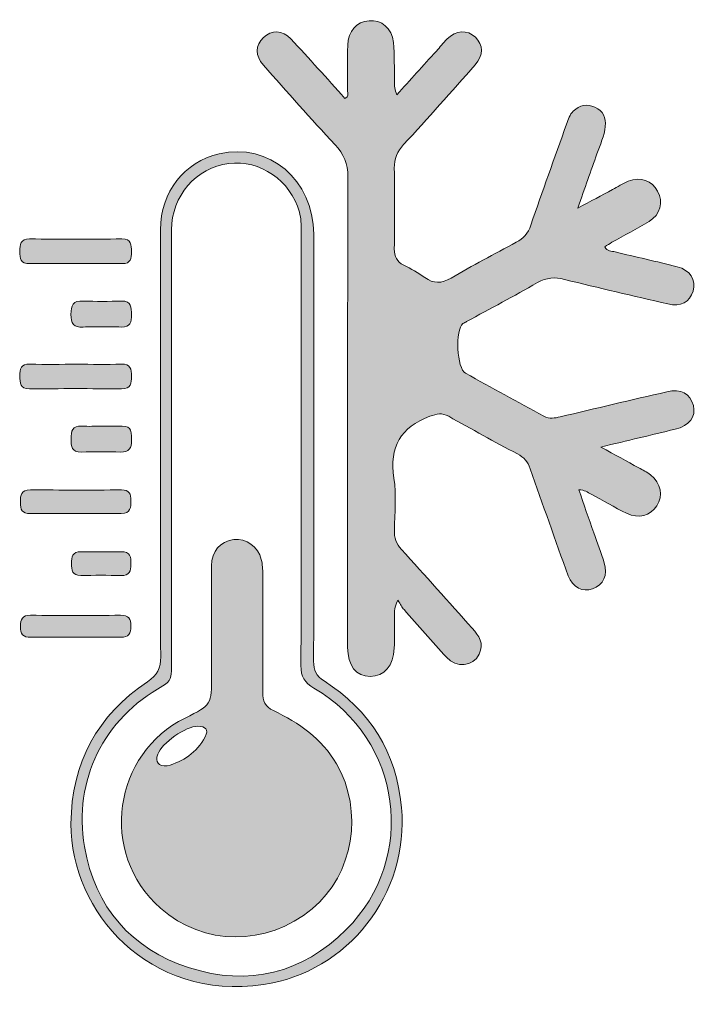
# Model space of a CAD drawing. Header units: inches. Extents: x 31.4 to 39.8, y -41.7 to -29.5.
import ezdxf

# ---------------------------------------------------------------- set-up
doc = ezdxf.new("R2010")
doc.units = ezdxf.units.IN
doc.header["$MEASUREMENT"] = 0
doc.layers.add('Слой 1', color=7, linetype='Continuous', lineweight=0)

# ---------------------------------------------------------------- blocks, each defined once
blk = doc.blocks.new('Block_0')
at = {"layer": 'Слой 1', "true_color": 0x000000, "transparency": 33554687}
h = blk.add_hatch(color=18, dxfattribs=at)
h.dxf.hatch_style = 2
edge = h.paths.add_edge_path()
edge.add_spline(control_points=[(38.583, -34.853), (38.764, -34.951), (38.91, -35.03), (39.055, -35.111), (39.105, -35.138), (39.157, -35.164), (39.201, -35.199), (39.334, -35.305), (39.362, -35.454), (39.279, -35.585), (39.203, -35.705), (39.05, -35.747), (38.905, -35.676), (38.755, -35.602), (38.611, -35.517), (38.463, -35.438), (38.421, -35.416), (38.383, -35.384), (38.311, -35.383), (38.374, -35.566), (38.435, -35.743), (38.496, -35.919), (38.54, -36.044), (38.587, -36.167), (38.627, -36.293), (38.674, -36.441), (38.616, -36.566), (38.482, -36.615), (38.362, -36.659), (38.232, -36.596), (38.18, -36.453), (38.019, -36.01), (37.862, -35.566), (37.708, -35.122), (37.679, -35.037), (37.631, -34.981), (37.551, -34.939), (37.264, -34.787), (36.978, -34.631), (36.695, -34.471), (36.612, -34.425), (36.548, -34.439), (36.462, -34.471), (36.097, -34.607), (35.955, -34.85), (36.015, -35.24), (36.048, -35.451), (36.024, -35.671), (36.02, -35.886), (36.018, -35.979), (36.042, -36.053), (36.107, -36.124), (36.404, -36.449), (36.695, -36.778), (36.988, -37.105), (37.072, -37.198), (37.137, -37.294), (37.074, -37.425), (36.997, -37.583), (36.791, -37.604), (36.666, -37.465), (36.49, -37.268), (36.315, -37.071), (36.14, -36.873), (36.114, -36.844), (36.097, -36.807), (36.065, -36.756), (36.004, -36.859), (36.024, -36.93), (36.022, -36.996), (36.018, -37.115), (36.024, -37.234), (36.019, -37.352), (36.012, -37.567), (35.893, -37.704), (35.72, -37.703), (35.546, -37.702), (35.44, -37.568), (35.44, -37.343), (35.439, -35.394), (35.438, -33.445), (35.443, -31.496), (35.443, -31.333), (35.393, -31.215), (35.283, -31.098), (34.981, -30.774), (34.688, -30.439), (34.393, -30.108), (34.291, -29.993), (34.293, -29.864), (34.394, -29.767), (34.493, -29.671), (34.629, -29.67), (34.733, -29.781), (34.961, -30.025), (35.183, -30.274), (35.407, -30.522), (35.457, -30.502), (35.438, -30.461), (35.439, -30.431), (35.441, -30.242), (35.437, -30.052), (35.441, -29.863), (35.446, -29.687), (35.551, -29.57), (35.707, -29.557), (35.86, -29.544), (35.989, -29.649), (36.008, -29.826), (36.025, -29.987), (36.018, -30.15), (36.021, -30.313), (36.022, -30.364), (36.021, -30.415), (36.052, -30.476), (36.215, -30.295), (36.379, -30.114), (36.542, -29.934), (36.586, -29.885), (36.628, -29.833), (36.674, -29.787), (36.788, -29.674), (36.925, -29.665), (37.026, -29.763), (37.125, -29.858), (37.129, -29.986), (37.025, -30.104), (36.731, -30.437), (36.436, -30.769), (36.135, -31.096), (36.055, -31.183), (36.017, -31.271), (36.019, -31.39), (36.025, -31.724), (36.024, -32.059), (36.019, -32.393), (36.018, -32.489), (36.051, -32.55), (36.136, -32.594), (36.226, -32.639), (36.317, -32.687), (36.398, -32.746), (36.509, -32.827), (36.605, -32.824), (36.724, -32.755), (36.989, -32.599), (37.262, -32.455), (37.533, -32.31), (37.623, -32.262), (37.681, -32.199), (37.715, -32.099), (37.858, -31.678), (38.01, -31.261), (38.158, -30.842), (38.179, -30.784), (38.198, -30.724), (38.243, -30.68), (38.321, -30.604), (38.414, -30.589), (38.511, -30.632), (38.613, -30.677), (38.65, -30.765), (38.64, -30.87), (38.628, -30.99), (38.575, -31.098), (38.536, -31.21), (38.463, -31.421), (38.387, -31.632), (38.298, -31.885), (38.464, -31.797), (38.596, -31.726), (38.728, -31.656), (38.794, -31.621), (38.857, -31.58), (38.926, -31.552), (39.078, -31.492), (39.222, -31.543), (39.29, -31.674), (39.363, -31.813), (39.325, -31.964), (39.183, -32.051), (39.033, -32.144), (38.877, -32.224), (38.723, -32.31), (38.693, -32.327), (38.665, -32.347), (38.634, -32.366), (38.664, -32.424), (38.718, -32.418), (38.762, -32.429), (39.018, -32.491), (39.276, -32.548), (39.532, -32.613), (39.696, -32.656), (39.771, -32.777), (39.731, -32.915), (39.691, -33.05), (39.575, -33.113), (39.417, -33.076), (38.989, -32.977), (38.56, -32.877), (38.134, -32.771), (38.012, -32.74), (37.909, -32.746), (37.796, -32.811), (37.507, -32.979), (37.211, -33.134), (36.918, -33.294), (36.902, -33.303), (36.886, -33.31), (36.872, -33.32), (36.773, -33.396), (36.795, -33.877), (36.905, -33.937), (37.228, -34.116), (37.554, -34.29), (37.877, -34.469), (37.947, -34.507), (38.012, -34.494), (38.081, -34.478), (38.522, -34.374), (38.963, -34.268), (39.404, -34.167), (39.58, -34.126), (39.698, -34.19), (39.734, -34.337), (39.769, -34.478), (39.686, -34.588), (39.507, -34.632), (39.213, -34.703), (38.918, -34.773), (38.583, -34.853)], knot_values=[0, 0, 0, 0, 1, 1, 1, 2, 2, 2, 3, 3, 3, 4, 4, 4, 5, 5, 5, 6, 6, 6, 7, 7, 7, 8, 8, 8, 9, 9, 9, 10, 10, 10, 11, 11, 11, 12, 12, 12, 13, 13, 13, 14, 14, 14, 15, 15, 15, 16, 16, 16, 17, 17, 17, 18, 18, 18, 19, 19, 19, 20, 20, 20, 21, 21, 21, 22, 22, 22, 23, 23, 23, 24, 24, 24, 25, 25, 25, 26, 26, 26, 27, 27, 27, 28, 28, 28, 29, 29, 29, 30, 30, 30, 31, 31, 31, 32, 32, 32, 33, 33, 33, 34, 34, 34, 35, 35, 35, 36, 36, 36, 37, 37, 37, 38, 38, 38, 39, 39, 39, 40, 40, 40, 41, 41, 41, 42, 42, 42, 43, 43, 43, 44, 44, 44, 45, 45, 45, 46, 46, 46, 47, 47, 47, 48, 48, 48, 49, 49, 49, 50, 50, 50, 51, 51, 51, 52, 52, 52, 53, 53, 53, 54, 54, 54, 55, 55, 55, 56, 56, 56, 57, 57, 57, 58, 58, 58, 59, 59, 59, 60, 60, 60, 61, 61, 61, 62, 62, 62, 63, 63, 63, 64, 64, 64, 65, 65, 65, 66, 66, 66, 67, 67, 67, 68, 68, 68, 69, 69, 69, 70, 70, 70, 71, 71, 71, 72, 72, 72, 73, 73, 73, 74, 74, 74, 75, 75, 75, 76, 76, 76, 77, 77, 77, 77], degree=3, periodic=0)
h = blk.add_hatch(color=18, dxfattribs=at)
h.dxf.hatch_style = 2
edge = h.paths.add_edge_path()
edge.add_spline(control_points=[(34.862, -34.849), (34.862, -33.956), (34.862, -33.063), (34.862, -32.17), (34.862, -32.091), (34.863, -32.012), (34.841, -31.934), (34.729, -31.541), (34.353, -31.281), (33.963, -31.331), (33.558, -31.383), (33.254, -31.733), (33.252, -32.154), (33.251, -32.611), (33.252, -33.069), (33.252, -33.526), (33.252, -34.886), (33.251, -36.245), (33.253, -37.605), (33.253, -37.697), (33.242, -37.768), (33.145, -37.821), (32.412, -38.224), (32.03, -38.99), (32.172, -39.817), (32.302, -40.572), (32.75, -41.089), (33.475, -41.322), (34.207, -41.556), (34.881, -41.39), (35.422, -40.848), (36.315, -39.953), (36.111, -38.487), (35.022, -37.848), (34.906, -37.78), (34.858, -37.706), (34.859, -37.568), (34.865, -36.662), (34.862, -35.755), (34.862, -34.849)], knot_values=[0, 0, 0, 0, 1, 1, 1, 2, 2, 2, 3, 3, 3, 4, 4, 4, 5, 5, 5, 6, 6, 6, 7, 7, 7, 8, 8, 8, 9, 9, 9, 10, 10, 10, 11, 11, 11, 12, 12, 12, 13, 13, 13, 13], degree=3, periodic=0)
edge = h.paths.add_edge_path()
edge.add_spline(control_points=[(35.019, -34.861), (35.019, -35.746), (35.021, -36.63), (35.017, -37.514), (35.016, -37.627), (35.05, -37.695), (35.149, -37.759), (35.719, -38.127), (36.046, -38.645), (36.109, -39.329), (36.208, -40.405), (35.439, -41.377), (34.393, -41.53), (32.969, -41.739), (32.001, -40.625), (32.004, -39.534), (32.007, -38.771), (32.332, -38.188), (32.954, -37.768), (33.077, -37.684), (33.118, -37.601), (33.118, -37.459), (33.114, -35.691), (33.114, -33.922), (33.116, -32.154), (33.116, -31.684), (33.409, -31.31), (33.845, -31.21), (34.465, -31.068), (35.015, -31.533), (35.018, -32.209), (35.022, -33.093), (35.019, -33.977), (35.019, -34.861)], knot_values=[0, 0, 0, 0, 1, 1, 1, 2, 2, 2, 3, 3, 3, 4, 4, 4, 5, 5, 5, 6, 6, 6, 7, 7, 7, 8, 8, 8, 9, 9, 9, 10, 10, 10, 11, 11, 11, 11], degree=3, periodic=0)
h = blk.add_hatch(color=18, dxfattribs=at)
h.dxf.hatch_style = 2
edge = h.paths.add_edge_path()
edge.add_spline(control_points=[(32.059, -32.573), (31.87, -32.573), (31.681, -32.569), (31.493, -32.575), (31.375, -32.579), (31.369, -32.511), (31.369, -32.423), (31.37, -32.338), (31.371, -32.266), (31.49, -32.268), (31.872, -32.271), (32.254, -32.271), (32.636, -32.268), (32.757, -32.267), (32.753, -32.344), (32.754, -32.427), (32.754, -32.507), (32.75, -32.577), (32.639, -32.574), (32.446, -32.57), (32.252, -32.573), (32.059, -32.573)], knot_values=[0, 0, 0, 0, 1, 1, 1, 2, 2, 2, 3, 3, 3, 4, 4, 4, 5, 5, 5, 6, 6, 6, 7, 7, 7, 7], degree=3, periodic=0)
h = blk.add_hatch(color=18, dxfattribs=at)
h.dxf.hatch_style = 2
edge = h.paths.add_edge_path()
edge.add_spline(control_points=[(32.379, -33.361), (32.304, -33.361), (32.229, -33.356), (32.154, -33.362), (32.036, -33.372), (32.004, -33.317), (32.004, -33.206), (32.003, -33.093), (32.028, -33.032), (32.157, -33.039), (32.315, -33.047), (32.474, -33.044), (32.632, -33.04), (32.76, -33.037), (32.753, -33.122), (32.754, -33.209), (32.756, -33.298), (32.744, -33.368), (32.629, -33.362), (32.546, -33.357), (32.462, -33.361), (32.379, -33.361)], knot_values=[0, 0, 0, 0, 1, 1, 1, 2, 2, 2, 3, 3, 3, 4, 4, 4, 5, 5, 5, 6, 6, 6, 7, 7, 7, 7], degree=3, periodic=0)
h = blk.add_hatch(color=18, dxfattribs=at)
h.dxf.hatch_style = 2
edge = h.paths.add_edge_path()
edge.add_spline(control_points=[(32.075, -33.825), (32.26, -33.825), (32.444, -33.829), (32.629, -33.823), (32.745, -33.819), (32.755, -33.885), (32.754, -33.974), (32.753, -34.059), (32.752, -34.131), (32.633, -34.13), (32.251, -34.127), (31.869, -34.127), (31.487, -34.13), (31.366, -34.131), (31.372, -34.055), (31.369, -33.972), (31.367, -33.881), (31.381, -33.819), (31.496, -33.823), (31.689, -33.829), (31.882, -33.825), (32.075, -33.825)], knot_values=[0, 0, 0, 0, 1, 1, 1, 2, 2, 2, 3, 3, 3, 4, 4, 4, 5, 5, 5, 6, 6, 6, 7, 7, 7, 7], degree=3, periodic=0)
h = blk.add_hatch(color=18, dxfattribs=at)
h.dxf.hatch_style = 2
edge = h.paths.add_edge_path()
edge.add_spline(control_points=[(32.389, -34.594), (32.455, -34.594), (32.521, -34.594), (32.587, -34.594), (32.745, -34.596), (32.752, -34.609), (32.755, -34.771), (32.756, -34.868), (32.727, -34.919), (32.621, -34.916), (32.458, -34.911), (32.296, -34.911), (32.133, -34.916), (32.008, -34.919), (32.006, -34.843), (32.005, -34.752), (32.004, -34.656), (32.018, -34.586), (32.139, -34.593), (32.222, -34.599), (32.306, -34.594), (32.389, -34.594)], knot_values=[0, 0, 0, 0, 1, 1, 1, 2, 2, 2, 3, 3, 3, 4, 4, 4, 5, 5, 5, 6, 6, 6, 7, 7, 7, 7], degree=3, periodic=0)
h = blk.add_hatch(color=18, dxfattribs=at)
h.dxf.hatch_style = 2
edge = h.paths.add_edge_path()
edge.add_spline(control_points=[(32.064, -35.679), (31.876, -35.679), (31.687, -35.676), (31.499, -35.68), (31.396, -35.682), (31.374, -35.628), (31.375, -35.539), (31.376, -35.451), (31.384, -35.384), (31.499, -35.385), (31.876, -35.388), (32.253, -35.388), (32.63, -35.386), (32.725, -35.385), (32.75, -35.434), (32.749, -35.518), (32.748, -35.602), (32.745, -35.679), (32.629, -35.679), (32.441, -35.678), (32.252, -35.678), (32.064, -35.678), (32.064, -35.679), (32.064, -35.679), (32.064, -35.679)], knot_values=[0, 0, 0, 0, 1, 1, 1, 2, 2, 2, 3, 3, 3, 4, 4, 4, 5, 5, 5, 6, 6, 6, 7, 7, 7, 8, 8, 8, 8], degree=3, periodic=0)
h = blk.add_hatch(color=18, dxfattribs=at)
h.dxf.hatch_style = 2
edge = h.paths.add_edge_path()
edge.add_spline(control_points=[(33.198, -38.814), (33.392, -38.76), (33.566, -38.651), (33.671, -38.453), (33.718, -38.363), (33.673, -38.322), (33.58, -38.321), (33.431, -38.32), (33.131, -38.529), (33.081, -38.67), (33.048, -38.764), (33.086, -38.821), (33.198, -38.814)], knot_values=[0, 0, 0, 0, 1, 1, 1, 2, 2, 2, 3, 3, 3, 4, 4, 4, 4], degree=3, periodic=0)
edge = h.paths.add_edge_path()
edge.add_spline(control_points=[(33.749, -37.121), (33.749, -36.857), (33.748, -36.593), (33.75, -36.329), (33.751, -36.147), (33.856, -36.026), (34.028, -36.002), (34.179, -35.982), (34.327, -36.087), (34.368, -36.252), (34.383, -36.31), (34.386, -36.373), (34.386, -36.434), (34.387, -36.923), (34.389, -37.411), (34.385, -37.899), (34.384, -38.009), (34.416, -38.077), (34.519, -38.127), (34.835, -38.28), (35.117, -38.472), (35.302, -38.788), (35.641, -39.371), (35.514, -40.165), (35.001, -40.588), (34.427, -41.061), (33.649, -41.053), (33.116, -40.582), (32.337, -39.894), (32.536, -38.653), (33.422, -38.219), (33.752, -38.058), (33.749, -38.052), (33.749, -37.689), (33.749, -37.499), (33.749, -37.31), (33.749, -37.121)], knot_values=[0, 0, 0, 0, 1, 1, 1, 2, 2, 2, 3, 3, 3, 4, 4, 4, 5, 5, 5, 6, 6, 6, 7, 7, 7, 8, 8, 8, 9, 9, 9, 10, 10, 10, 11, 11, 11, 12, 12, 12, 12], degree=3, periodic=0)
h = blk.add_hatch(color=18, dxfattribs=at)
h.dxf.hatch_style = 2
edge = h.paths.add_edge_path()
edge.add_spline(control_points=[(32.377, -36.155), (32.46, -36.155), (32.544, -36.159), (32.627, -36.155), (32.743, -36.149), (32.749, -36.222), (32.749, -36.309), (32.75, -36.396), (32.729, -36.452), (32.626, -36.449), (32.459, -36.445), (32.293, -36.445), (32.127, -36.449), (32.017, -36.451), (32.011, -36.382), (32.011, -36.301), (32.01, -36.219), (32.02, -36.151), (32.128, -36.155), (32.211, -36.158), (32.294, -36.155), (32.377, -36.155)], knot_values=[0, 0, 0, 0, 1, 1, 1, 2, 2, 2, 3, 3, 3, 4, 4, 4, 5, 5, 5, 6, 6, 6, 7, 7, 7, 7], degree=3, periodic=0)
h = blk.add_hatch(color=18, dxfattribs=at)
h.dxf.hatch_style = 2
edge = h.paths.add_edge_path()
edge.add_spline(control_points=[(32.057, -37.215), (31.873, -37.215), (31.689, -37.213), (31.505, -37.216), (31.407, -37.218), (31.374, -37.174), (31.375, -37.081), (31.375, -36.991), (31.401, -36.942), (31.501, -36.943), (31.874, -36.946), (32.247, -36.946), (32.619, -36.943), (32.718, -36.942), (32.75, -36.985), (32.749, -37.078), (32.749, -37.168), (32.724, -37.218), (32.623, -37.216), (32.434, -37.213), (32.246, -37.215), (32.057, -37.215)], knot_values=[0, 0, 0, 0, 1, 1, 1, 2, 2, 2, 3, 3, 3, 4, 4, 4, 5, 5, 5, 6, 6, 6, 7, 7, 7, 7], degree=3, periodic=0)
at = {"layer": 'Слой 1'}
for points, knots in [([(38.583, -34.853), (38.764, -34.951), (38.91, -35.03), (39.055, -35.111), (39.105, -35.138), (39.157, -35.164), (39.201, -35.199), (39.334, -35.305), (39.362, -35.454), (39.279, -35.585), (39.203, -35.705), (39.05, -35.747), (38.905, -35.676), (38.755, -35.602), (38.611, -35.517), (38.463, -35.438), (38.421, -35.416), (38.383, -35.384), (38.311, -35.383), (38.374, -35.566), (38.435, -35.743), (38.496, -35.919), (38.54, -36.044), (38.587, -36.167), (38.627, -36.293), (38.674, -36.441), (38.616, -36.566), (38.482, -36.615), (38.362, -36.659), (38.232, -36.596), (38.18, -36.453), (38.019, -36.01), (37.862, -35.566), (37.708, -35.122), (37.679, -35.037), (37.631, -34.981), (37.551, -34.939), (37.264, -34.787), (36.978, -34.631), (36.695, -34.471), (36.612, -34.425), (36.548, -34.439), (36.462, -34.471), (36.097, -34.607), (35.955, -34.85), (36.015, -35.24), (36.048, -35.451), (36.024, -35.671), (36.02, -35.886), (36.018, -35.979), (36.042, -36.053), (36.107, -36.124), (36.404, -36.449), (36.695, -36.778), (36.988, -37.105), (37.072, -37.198), (37.137, -37.294), (37.074, -37.425), (36.997, -37.583), (36.791, -37.604), (36.666, -37.465), (36.49, -37.268), (36.315, -37.071), (36.14, -36.873), (36.114, -36.844), (36.097, -36.807), (36.065, -36.756), (36.004, -36.859), (36.024, -36.93), (36.022, -36.996), (36.018, -37.115), (36.024, -37.234), (36.019, -37.352), (36.012, -37.567), (35.893, -37.704), (35.72, -37.703), (35.546, -37.702), (35.44, -37.568), (35.44, -37.343), (35.439, -35.394), (35.438, -33.445), (35.443, -31.496), (35.443, -31.333), (35.393, -31.215), (35.283, -31.098), (34.981, -30.774), (34.688, -30.439), (34.393, -30.108), (34.291, -29.993), (34.293, -29.864), (34.394, -29.767), (34.493, -29.671), (34.629, -29.67), (34.733, -29.781), (34.961, -30.025), (35.183, -30.274), (35.407, -30.522), (35.457, -30.502), (35.438, -30.461), (35.439, -30.431), (35.441, -30.242), (35.437, -30.052), (35.441, -29.863), (35.446, -29.687), (35.551, -29.57), (35.707, -29.557), (35.86, -29.544), (35.989, -29.649), (36.008, -29.826), (36.025, -29.987), (36.018, -30.15), (36.021, -30.313), (36.022, -30.364), (36.021, -30.415), (36.052, -30.476), (36.215, -30.295), (36.379, -30.114), (36.542, -29.934), (36.586, -29.885), (36.628, -29.833), (36.674, -29.787), (36.788, -29.674), (36.925, -29.665), (37.026, -29.763), (37.125, -29.858), (37.129, -29.986), (37.025, -30.104), (36.731, -30.437), (36.436, -30.769), (36.135, -31.096), (36.055, -31.183), (36.017, -31.271), (36.019, -31.39), (36.025, -31.724), (36.024, -32.059), (36.019, -32.393), (36.018, -32.489), (36.051, -32.55), (36.136, -32.594), (36.226, -32.639), (36.317, -32.687), (36.398, -32.746), (36.509, -32.827), (36.605, -32.824), (36.724, -32.755), (36.989, -32.599), (37.262, -32.455), (37.533, -32.31), (37.623, -32.262), (37.681, -32.199), (37.715, -32.099), (37.858, -31.678), (38.01, -31.261), (38.158, -30.842), (38.179, -30.784), (38.198, -30.724), (38.243, -30.68), (38.321, -30.604), (38.414, -30.589), (38.511, -30.632), (38.613, -30.677), (38.65, -30.765), (38.64, -30.87), (38.628, -30.99), (38.575, -31.098), (38.536, -31.21), (38.463, -31.421), (38.387, -31.632), (38.298, -31.885), (38.464, -31.797), (38.596, -31.726), (38.728, -31.656), (38.794, -31.621), (38.857, -31.58), (38.926, -31.552), (39.078, -31.492), (39.222, -31.543), (39.29, -31.674), (39.363, -31.813), (39.325, -31.964), (39.183, -32.051), (39.033, -32.144), (38.877, -32.224), (38.723, -32.31), (38.693, -32.327), (38.665, -32.347), (38.634, -32.366), (38.664, -32.424), (38.718, -32.418), (38.762, -32.429), (39.018, -32.491), (39.276, -32.548), (39.532, -32.613), (39.696, -32.656), (39.771, -32.777), (39.731, -32.915), (39.691, -33.05), (39.575, -33.113), (39.417, -33.076), (38.989, -32.977), (38.56, -32.877), (38.134, -32.771), (38.012, -32.74), (37.909, -32.746), (37.796, -32.811), (37.507, -32.979), (37.211, -33.134), (36.918, -33.294), (36.902, -33.303), (36.886, -33.31), (36.872, -33.32), (36.773, -33.396), (36.795, -33.877), (36.905, -33.937), (37.228, -34.116), (37.554, -34.29), (37.877, -34.469), (37.947, -34.507), (38.012, -34.494), (38.081, -34.478), (38.522, -34.374), (38.963, -34.268), (39.404, -34.167), (39.58, -34.126), (39.698, -34.19), (39.734, -34.337), (39.769, -34.478), (39.686, -34.588), (39.507, -34.632), (39.213, -34.703), (38.918, -34.773), (38.583, -34.853)], [0, 0, 0, 0, 1, 1, 1, 2, 2, 2, 3, 3, 3, 4, 4, 4, 5, 5, 5, 6, 6, 6, 7, 7, 7, 8, 8, 8, 9, 9, 9, 10, 10, 10, 11, 11, 11, 12, 12, 12, 13, 13, 13, 14, 14, 14, 15, 15, 15, 16, 16, 16, 17, 17, 17, 18, 18, 18, 19, 19, 19, 20, 20, 20, 21, 21, 21, 22, 22, 22, 23, 23, 23, 24, 24, 24, 25, 25, 25, 26, 26, 26, 27, 27, 27, 28, 28, 28, 29, 29, 29, 30, 30, 30, 31, 31, 31, 32, 32, 32, 33, 33, 33, 34, 34, 34, 35, 35, 35, 36, 36, 36, 37, 37, 37, 38, 38, 38, 39, 39, 39, 40, 40, 40, 41, 41, 41, 42, 42, 42, 43, 43, 43, 44, 44, 44, 45, 45, 45, 46, 46, 46, 47, 47, 47, 48, 48, 48, 49, 49, 49, 50, 50, 50, 51, 51, 51, 52, 52, 52, 53, 53, 53, 54, 54, 54, 55, 55, 55, 56, 56, 56, 57, 57, 57, 58, 58, 58, 59, 59, 59, 60, 60, 60, 61, 61, 61, 62, 62, 62, 63, 63, 63, 64, 64, 64, 65, 65, 65, 66, 66, 66, 67, 67, 67, 68, 68, 68, 69, 69, 69, 70, 70, 70, 71, 71, 71, 72, 72, 72, 73, 73, 73, 74, 74, 74, 75, 75, 75, 76, 76, 76, 77, 77, 77, 77]), ([(35.019, -34.861), (35.019, -35.746), (35.021, -36.63), (35.017, -37.514), (35.016, -37.627), (35.05, -37.695), (35.149, -37.759), (35.719, -38.127), (36.046, -38.645), (36.109, -39.329), (36.208, -40.405), (35.439, -41.377), (34.393, -41.53), (32.969, -41.739), (32.001, -40.625), (32.004, -39.534), (32.007, -38.771), (32.332, -38.188), (32.954, -37.768), (33.077, -37.684), (33.118, -37.601), (33.118, -37.459), (33.114, -35.691), (33.114, -33.922), (33.116, -32.154), (33.116, -31.684), (33.409, -31.31), (33.845, -31.21), (34.465, -31.068), (35.015, -31.533), (35.018, -32.209), (35.022, -33.093), (35.019, -33.977), (35.019, -34.861)], [0, 0, 0, 0, 1, 1, 1, 2, 2, 2, 3, 3, 3, 4, 4, 4, 5, 5, 5, 6, 6, 6, 7, 7, 7, 8, 8, 8, 9, 9, 9, 10, 10, 10, 11, 11, 11, 11]), ([(34.862, -34.849), (34.862, -33.956), (34.862, -33.063), (34.862, -32.17), (34.862, -32.091), (34.863, -32.012), (34.841, -31.934), (34.729, -31.541), (34.353, -31.281), (33.963, -31.331), (33.558, -31.383), (33.254, -31.733), (33.252, -32.154), (33.251, -32.611), (33.252, -33.069), (33.252, -33.526), (33.252, -34.886), (33.251, -36.245), (33.253, -37.605), (33.253, -37.697), (33.242, -37.768), (33.145, -37.821), (32.412, -38.224), (32.03, -38.99), (32.172, -39.817), (32.302, -40.572), (32.75, -41.089), (33.475, -41.322), (34.207, -41.556), (34.881, -41.39), (35.422, -40.848), (36.315, -39.953), (36.111, -38.487), (35.022, -37.848), (34.906, -37.78), (34.858, -37.706), (34.859, -37.568), (34.865, -36.662), (34.862, -35.755), (34.862, -34.849)], [0, 0, 0, 0, 1, 1, 1, 2, 2, 2, 3, 3, 3, 4, 4, 4, 5, 5, 5, 6, 6, 6, 7, 7, 7, 8, 8, 8, 9, 9, 9, 10, 10, 10, 11, 11, 11, 12, 12, 12, 13, 13, 13, 13]), ([(32.059, -32.573), (31.87, -32.573), (31.681, -32.569), (31.493, -32.575), (31.375, -32.579), (31.369, -32.511), (31.369, -32.423), (31.37, -32.338), (31.371, -32.266), (31.49, -32.268), (31.872, -32.271), (32.254, -32.271), (32.636, -32.268), (32.757, -32.267), (32.753, -32.344), (32.754, -32.427), (32.754, -32.507), (32.75, -32.577), (32.639, -32.574), (32.446, -32.57), (32.252, -32.573), (32.059, -32.573)], [0, 0, 0, 0, 1, 1, 1, 2, 2, 2, 3, 3, 3, 4, 4, 4, 5, 5, 5, 6, 6, 6, 7, 7, 7, 7]), ([(32.379, -33.361), (32.304, -33.361), (32.229, -33.356), (32.154, -33.362), (32.036, -33.372), (32.004, -33.317), (32.004, -33.206), (32.003, -33.093), (32.028, -33.032), (32.157, -33.039), (32.315, -33.047), (32.474, -33.044), (32.632, -33.04), (32.76, -33.037), (32.753, -33.122), (32.754, -33.209), (32.756, -33.298), (32.744, -33.368), (32.629, -33.362), (32.546, -33.357), (32.462, -33.361), (32.379, -33.361)], [0, 0, 0, 0, 1, 1, 1, 2, 2, 2, 3, 3, 3, 4, 4, 4, 5, 5, 5, 6, 6, 6, 7, 7, 7, 7]), ([(32.075, -33.825), (32.26, -33.825), (32.444, -33.829), (32.629, -33.823), (32.745, -33.819), (32.755, -33.885), (32.754, -33.974), (32.753, -34.059), (32.752, -34.131), (32.633, -34.13), (32.251, -34.127), (31.869, -34.127), (31.487, -34.13), (31.366, -34.131), (31.372, -34.055), (31.369, -33.972), (31.367, -33.881), (31.381, -33.819), (31.496, -33.823), (31.689, -33.829), (31.882, -33.825), (32.075, -33.825)], [0, 0, 0, 0, 1, 1, 1, 2, 2, 2, 3, 3, 3, 4, 4, 4, 5, 5, 5, 6, 6, 6, 7, 7, 7, 7]), ([(32.389, -34.594), (32.455, -34.594), (32.521, -34.594), (32.587, -34.594), (32.745, -34.596), (32.752, -34.609), (32.755, -34.771), (32.756, -34.868), (32.727, -34.919), (32.621, -34.916), (32.458, -34.911), (32.296, -34.911), (32.133, -34.916), (32.008, -34.919), (32.006, -34.843), (32.005, -34.752), (32.004, -34.656), (32.018, -34.586), (32.139, -34.593), (32.222, -34.599), (32.306, -34.594), (32.389, -34.594)], [0, 0, 0, 0, 1, 1, 1, 2, 2, 2, 3, 3, 3, 4, 4, 4, 5, 5, 5, 6, 6, 6, 7, 7, 7, 7]), ([(32.064, -35.679), (31.876, -35.679), (31.687, -35.676), (31.499, -35.68), (31.396, -35.682), (31.374, -35.628), (31.375, -35.539), (31.376, -35.451), (31.384, -35.384), (31.499, -35.385), (31.876, -35.388), (32.253, -35.388), (32.63, -35.386), (32.725, -35.385), (32.75, -35.434), (32.749, -35.518), (32.748, -35.602), (32.745, -35.679), (32.629, -35.679), (32.441, -35.678), (32.252, -35.678), (32.064, -35.678), (32.064, -35.679), (32.064, -35.679), (32.064, -35.679)], [0, 0, 0, 0, 1, 1, 1, 2, 2, 2, 3, 3, 3, 4, 4, 4, 5, 5, 5, 6, 6, 6, 7, 7, 7, 8, 8, 8, 8]), ([(33.749, -37.121), (33.749, -36.857), (33.748, -36.593), (33.75, -36.329), (33.751, -36.147), (33.856, -36.026), (34.028, -36.002), (34.179, -35.982), (34.327, -36.087), (34.368, -36.252), (34.383, -36.31), (34.386, -36.373), (34.386, -36.434), (34.387, -36.923), (34.389, -37.411), (34.385, -37.899), (34.384, -38.009), (34.416, -38.077), (34.519, -38.127), (34.835, -38.28), (35.117, -38.472), (35.302, -38.788), (35.641, -39.371), (35.514, -40.165), (35.001, -40.588), (34.427, -41.061), (33.649, -41.053), (33.116, -40.582), (32.337, -39.894), (32.536, -38.653), (33.422, -38.219), (33.752, -38.058), (33.749, -38.052), (33.749, -37.689), (33.749, -37.499), (33.749, -37.31), (33.749, -37.121)], [0, 0, 0, 0, 1, 1, 1, 2, 2, 2, 3, 3, 3, 4, 4, 4, 5, 5, 5, 6, 6, 6, 7, 7, 7, 8, 8, 8, 9, 9, 9, 10, 10, 10, 11, 11, 11, 12, 12, 12, 12]), ([(32.377, -36.155), (32.46, -36.155), (32.544, -36.159), (32.627, -36.155), (32.743, -36.149), (32.749, -36.222), (32.749, -36.309), (32.75, -36.396), (32.729, -36.452), (32.626, -36.449), (32.459, -36.445), (32.293, -36.445), (32.127, -36.449), (32.017, -36.451), (32.011, -36.382), (32.011, -36.301), (32.01, -36.219), (32.02, -36.151), (32.128, -36.155), (32.211, -36.158), (32.294, -36.155), (32.377, -36.155)], [0, 0, 0, 0, 1, 1, 1, 2, 2, 2, 3, 3, 3, 4, 4, 4, 5, 5, 5, 6, 6, 6, 7, 7, 7, 7]), ([(32.057, -37.215), (31.873, -37.215), (31.689, -37.213), (31.505, -37.216), (31.407, -37.218), (31.374, -37.174), (31.375, -37.081), (31.375, -36.991), (31.401, -36.942), (31.501, -36.943), (31.874, -36.946), (32.247, -36.946), (32.619, -36.943), (32.718, -36.942), (32.75, -36.985), (32.749, -37.078), (32.749, -37.168), (32.724, -37.218), (32.623, -37.216), (32.434, -37.213), (32.246, -37.215), (32.057, -37.215)], [0, 0, 0, 0, 1, 1, 1, 2, 2, 2, 3, 3, 3, 4, 4, 4, 5, 5, 5, 6, 6, 6, 7, 7, 7, 7]), ([(33.198, -38.814), (33.392, -38.76), (33.566, -38.651), (33.671, -38.453), (33.718, -38.363), (33.673, -38.322), (33.58, -38.321), (33.431, -38.32), (33.131, -38.529), (33.081, -38.67), (33.048, -38.764), (33.086, -38.821), (33.198, -38.814)], [0, 0, 0, 0, 1, 1, 1, 2, 2, 2, 3, 3, 3, 4, 4, 4, 4])]:
    blk.add_open_spline(points, degree=3, knots=knots, dxfattribs=at)

msp = doc.modelspace()

# ---------------------------------------------------------------- block references
at = {"layer": 'Слой 1'}
msp.add_blockref('Block_0', (0, 0), dxfattribs=at)

doc.saveas('drawing.dxf')
